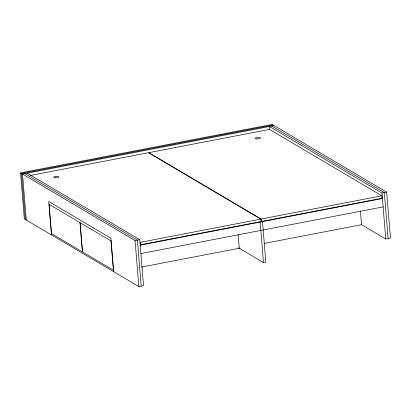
<?xml version="1.0" encoding="UTF-8"?>
<svg xmlns="http://www.w3.org/2000/svg" width="411" height="411" viewBox="0 0 411 411"><rect width="100%" height="100%" fill="white"/><g stroke="black" fill="none" stroke-linecap="round" stroke-linejoin="round"><path stroke-width="0.62" d="M27.193 173.154L139.75 239.68L143.531 285.66L138.851 286.565L24.331 218.883L20.55 172.897L272.149 124.435L386.669 192.117L390.45 238.103L385.765 239.007L361.49 224.658M273.13 125.016L21.531 173.478L25.312 219.459M274.111 125.591L22.513 174.053L26.289 220.039M30.316 175.471L148.52 152.702L260.851 219.094L261.052 221.534L140.336 244.786L140.136 242.346L260.851 219.094M20.55 172.897L135.07 240.579L139.75 239.68M269.688 129.691L269.426 126.496L381.983 193.021L386.669 192.117M261.119 219.042L381.834 195.79L382.035 198.23L261.319 221.483L261.119 219.042L148.787 152.651L269.503 129.398L381.834 195.79M140.202 245.182L382.435 198.523L381.459 197.948M140.891 253.541L383.124 206.887M141.292 267.114L240.116 248.08M264.026 243.476L361.546 224.689L360.401 210.776M238.647 247.884L263.477 262.557L265.819 262.11L262.49 221.627M271.769 126.043L384.326 192.569L388.107 238.555M24.85 173.606L137.413 240.127L141.189 286.113M381.983 193.021L385.765 239.007M260.153 222.079L263.477 262.557M238.128 234.47L239.259 248.244M135.07 240.579L138.851 286.565M113.652 271.671L110.898 238.226L48.739 201.493L51.488 234.933M79.991 222.613L49.084 204.344L51.488 233.607L82.4 251.876L79.991 222.613M111.016 240.949L80.104 222.68L82.513 251.943L113.421 270.212L111.016 240.949M55.012 177.788A2.62 0.73 -4.7 0 0 58.891 176.843A2.62 0.73 -4.7 0 0 54.93 176.53A2.62 0.73 -4.7 0 0 55.012 177.788M256.562 138.964A2.62 0.73 -4.7 0 0 260.44 138.019A2.62 0.73 -4.7 0 0 256.479 137.711A2.62 0.73 -4.7 0 0 256.562 138.964"/></g></svg>
